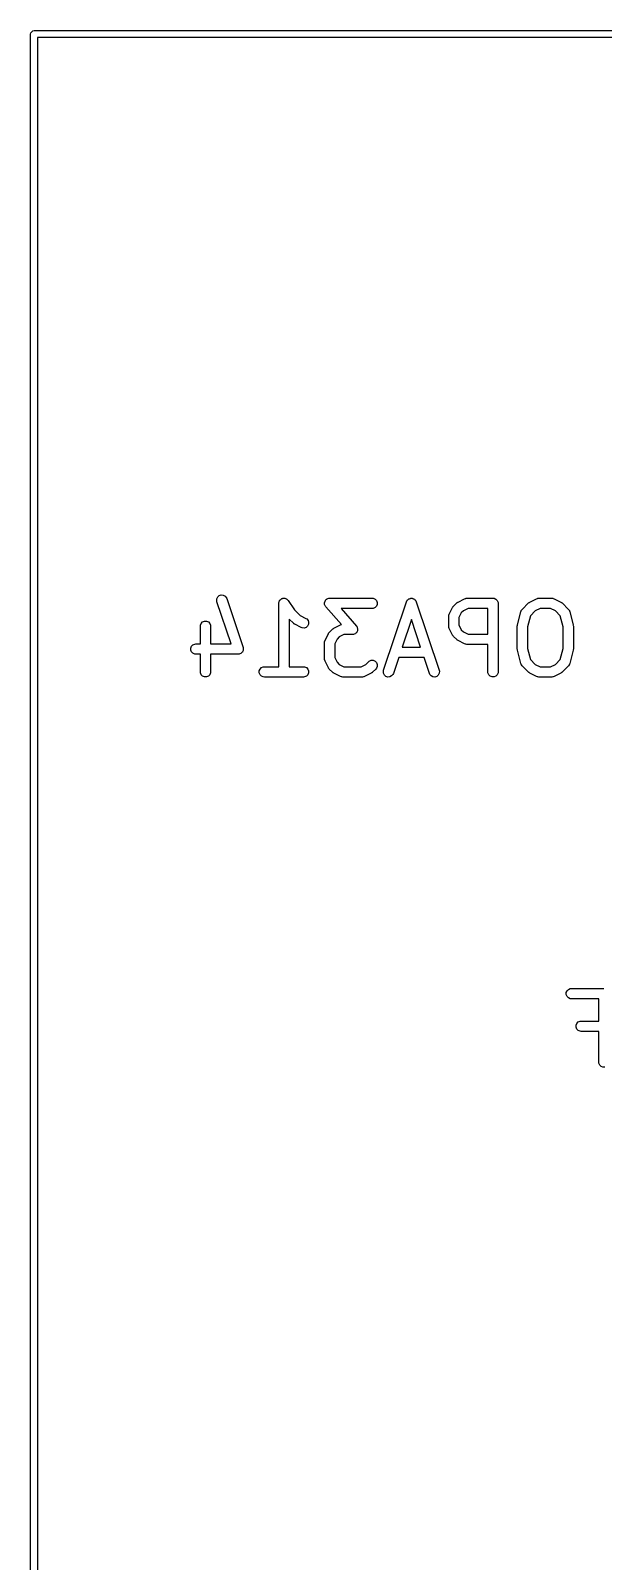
# Model space of a CAD drawing. Header units: inches. Extents: x -1.72 to 1.71, y -2.13 to 2.13.
# Drawn here: x -1.49 to -1.162, y 1.115 to 1.994 of the extents above; entities that cross this region are included whole.
import ezdxf

# ---------------------------------------------------------------- set-up
doc = ezdxf.new("R2010")
doc.units = ezdxf.units.IN
doc.header["$MEASUREMENT"] = 0
doc.layers.add('BLACK', color=250, linetype='CONTINUOUS')

msp = doc.modelspace()

# ---------------------------------------------------------------- linework, layer by layer
at = {"layer": 'BLACK', "linetype": 'CONTINUOUS'}
for p, q in [((-1.49016, 1.99213), (-1.49001, 1.99288)), ((-1.49016, 0.73228), (-1.49016, 1.99213)), ((-1.49001, 1.99288), (-1.48894, 1.99394)), ((-1.48894, 1.99394), (-1.48819, 1.99409)), ((-1.48819, 1.99409), (-0.22835, 1.99409)), ((-1.48622, 1.99016), (-1.48622, 0.73425)), ((-0.23031, 1.99016), (-1.48622, 1.99016)), ((-1.38338, 1.66668), (-1.38329, 1.66783)), ((-1.38325, 1.66611), (-1.38338, 1.66668)), ((-1.38329, 1.66783), (-1.38278, 1.66886)), ((-1.37517, 1.64188), (-1.38325, 1.66611)), ((-1.38278, 1.66886), (-1.38191, 1.66961)), ((-1.38191, 1.66961), (-1.38082, 1.66998)), ((-1.38082, 1.66998), (-1.37967, 1.6699)), ((-1.37967, 1.6699), (-1.37864, 1.66938)), ((-1.37864, 1.66938), (-1.37788, 1.66851)), ((-1.37788, 1.66851), (-1.37765, 1.66798)), ((-1.37765, 1.66798), (-1.36827, 1.63986)), ((-1.34778, 1.66518), (-1.34772, 1.66575)), ((-1.34778, 1.66517), (-1.34778, 1.66518)), ((-1.34778, 1.66518), (-1.34778, 1.66518)), ((-1.34778, 1.62876), (-1.34778, 1.66517)), ((-1.34778, 1.66517), (-1.34778, 1.66517)), ((-1.34772, 1.66575), (-1.34761, 1.66602)), ((-1.34761, 1.66602), (-1.34755, 1.66631)), ((-1.34755, 1.66631), (-1.34739, 1.66655)), ((-1.34739, 1.66655), (-1.34728, 1.66681)), ((-1.34728, 1.66681), (-1.34707, 1.66702)), ((-1.34707, 1.66702), (-1.34691, 1.66726)), ((-1.34691, 1.66726), (-1.34667, 1.66742)), ((-1.34667, 1.66742), (-1.34647, 1.66763)), ((-1.34647, 1.66763), (-1.3462, 1.66774)), ((-1.3462, 1.66774), (-1.34595, 1.6679)), ((-1.34595, 1.6679), (-1.34567, 1.66796)), ((-1.34567, 1.66796), (-1.3454, 1.66807)), ((-1.3454, 1.66807), (-1.34511, 1.66807)), ((-1.34511, 1.66807), (-1.34482, 1.66813)), ((-1.34482, 1.66813), (-1.34454, 1.66807)), ((-1.34454, 1.66807), (-1.34425, 1.66807)), ((-1.34425, 1.66807), (-1.34398, 1.66796)), ((-1.34398, 1.66796), (-1.34369, 1.6679)), ((-1.34369, 1.6679), (-1.34345, 1.66774)), ((-1.34345, 1.66774), (-1.34319, 1.66763)), ((-1.34319, 1.66763), (-1.34298, 1.66742)), ((-1.34298, 1.66742), (-1.34274, 1.66726)), ((-1.34274, 1.66726), (-1.34237, 1.66682)), ((-1.34237, 1.66682), (-1.34237, 1.66681)), ((-1.34237, 1.66681), (-1.34237, 1.66681)), ((-1.34237, 1.66681), (-1.34237, 1.66681)), ((-1.34237, 1.66681), (-1.33878, 1.66143)), ((-1.32151, 1.66479), (-1.32148, 1.66527)), ((-1.32148, 1.6647), (-1.32151, 1.66479)), ((-1.32148, 1.66575), (-1.32144, 1.66584)), ((-1.32148, 1.66527), (-1.32148, 1.66575)), ((-1.32148, 1.6646), (-1.32148, 1.6647)), ((-1.32129, 1.66415), (-1.32148, 1.6646)), ((-1.32144, 1.66584), (-1.32143, 1.66594)), ((-1.32143, 1.66594), (-1.32122, 1.66637)), ((-1.32114, 1.6637), (-1.32129, 1.66415)), ((-1.32122, 1.66637), (-1.32103, 1.66681)), ((-1.32106, 1.66358), (-1.32114, 1.6637)), ((-1.32103, 1.66353), (-1.32106, 1.66358)), ((-1.32103, 1.66681), (-1.32096, 1.66688)), ((-1.32098, 1.66348), (-1.32103, 1.66353)), ((-1.3208, 1.66323), (-1.32098, 1.66348)), ((-1.32096, 1.66688), (-1.32092, 1.66697)), ((-1.32092, 1.66697), (-1.32056, 1.66729)), ((-1.31187, 1.65302), (-1.3208, 1.66323)), ((-1.32056, 1.66729), (-1.32022, 1.66763)), ((-1.32022, 1.66763), (-1.32013, 1.66767)), ((-1.32013, 1.66767), (-1.32005, 1.66773)), ((-1.32005, 1.66773), (-1.3196, 1.66788)), ((-1.3196, 1.66788), (-1.31916, 1.66807)), ((-1.31916, 1.66807), (-1.31901, 1.66808)), ((-1.31901, 1.66808), (-1.31896, 1.6681)), ((-1.31896, 1.6681), (-1.31888, 1.6681)), ((-1.31888, 1.6681), (-1.31858, 1.66813)), ((-1.31858, 1.66813), (-1.29421, 1.66813)), ((-1.29421, 1.66222), (-1.31207, 1.66222)), ((-1.31207, 1.66222), (-1.30323, 1.65212)), ((-1.29421, 1.66813), (-1.29363, 1.66807)), ((-1.29363, 1.66228), (-1.29421, 1.66222)), ((-1.29363, 1.66807), (-1.29257, 1.66763)), ((-1.29257, 1.66272), (-1.29363, 1.66228)), ((-1.29257, 1.66763), (-1.29175, 1.66681)), ((-1.29175, 1.66353), (-1.29257, 1.66272)), ((-1.29175, 1.66681), (-1.29131, 1.66575)), ((-1.29131, 1.6646), (-1.29175, 1.66353)), ((-1.29131, 1.66575), (-1.29131, 1.6646)), ((-1.28763, 1.62674), (-1.27451, 1.66611)), ((-1.27451, 1.66611), (-1.27428, 1.66663)), ((-1.27428, 1.66663), (-1.27414, 1.66679)), ((-1.27414, 1.66679), (-1.27404, 1.66698)), ((-1.27404, 1.66698), (-1.27376, 1.66723)), ((-1.27376, 1.66723), (-1.27352, 1.66751)), ((-1.27352, 1.66751), (-1.27333, 1.6676)), ((-1.27333, 1.6676), (-1.27317, 1.66774)), ((-1.27317, 1.66774), (-1.27282, 1.66785)), ((-1.27282, 1.66785), (-1.27249, 1.66802)), ((-1.27249, 1.66802), (-1.27228, 1.66804)), ((-1.27228, 1.66804), (-1.27208, 1.6681)), ((-1.27208, 1.6681), (-1.27171, 1.66808)), ((-1.27171, 1.66808), (-1.27134, 1.6681)), ((-1.27134, 1.6681), (-1.27114, 1.66804)), ((-1.27114, 1.66804), (-1.27093, 1.66802)), ((-1.27093, 1.66802), (-1.2706, 1.66785)), ((-1.2706, 1.66785), (-1.27025, 1.66774)), ((-1.27025, 1.66774), (-1.27009, 1.6676)), ((-1.27009, 1.6676), (-1.2699, 1.66751)), ((-1.2699, 1.66751), (-1.26966, 1.66723)), ((-1.26966, 1.66723), (-1.26938, 1.66698)), ((-1.26938, 1.66698), (-1.26928, 1.66679)), ((-1.26928, 1.66679), (-1.26914, 1.66663)), ((-1.26914, 1.66663), (-1.26891, 1.66611)), ((-1.26891, 1.66611), (-1.25579, 1.62674)), ((-1.24998, 1.65899), (-1.2481, 1.66274)), ((-1.2481, 1.66274), (-1.24795, 1.66299)), ((-1.24795, 1.66299), (-1.24792, 1.66306)), ((-1.24792, 1.66306), (-1.24785, 1.66314)), ((-1.24785, 1.66314), (-1.2478, 1.66323)), ((-1.2478, 1.66323), (-1.24774, 1.66328)), ((-1.24774, 1.66328), (-1.24755, 1.66351)), ((-1.24755, 1.66351), (-1.24568, 1.66539)), ((-1.24568, 1.66539), (-1.24545, 1.66557)), ((-1.24545, 1.66557), (-1.2454, 1.66563)), ((-1.2454, 1.66563), (-1.24531, 1.66569)), ((-1.24531, 1.66569), (-1.24523, 1.66575)), ((-1.24523, 1.66575), (-1.24516, 1.66578)), ((-1.24516, 1.66578), (-1.24491, 1.66594)), ((-1.24491, 1.66594), (-1.24116, 1.66781)), ((-1.23914, 1.66222), (-1.24184, 1.66087)), ((-1.24116, 1.66781), (-1.24062, 1.66802)), ((-1.24062, 1.66802), (-1.24051, 1.66803)), ((-1.24051, 1.66803), (-1.24042, 1.66807)), ((-1.24042, 1.66807), (-1.23984, 1.66813)), ((-1.23984, 1.66813), (-1.22484, 1.66813)), ((-1.22779, 1.66222), (-1.23914, 1.66222)), ((-1.22779, 1.6475), (-1.22779, 1.66222)), ((-1.22484, 1.66813), (-1.22427, 1.66807)), ((-1.22427, 1.66807), (-1.2232, 1.66763)), ((-1.2232, 1.66763), (-1.22239, 1.66681)), ((-1.22239, 1.66681), (-1.22195, 1.66575)), ((-1.22195, 1.66575), (-1.22189, 1.66517)), ((-1.22189, 1.66517), (-1.22189, 1.6258)), ((-1.20855, 1.66119), (-1.20818, 1.66164)), ((-1.20818, 1.66164), (-1.20443, 1.66539)), ((-1.20443, 1.66539), (-1.20421, 1.66557)), ((-1.20421, 1.66557), (-1.20415, 1.66563)), ((-1.20415, 1.66563), (-1.20407, 1.66569)), ((-1.20407, 1.66569), (-1.20398, 1.66575)), ((-1.20398, 1.66575), (-1.20391, 1.66578)), ((-1.20391, 1.66578), (-1.20366, 1.66594)), ((-1.20366, 1.66594), (-1.19991, 1.66781)), ((-1.1979, 1.66222), (-1.20059, 1.66087)), ((-1.19991, 1.66781), (-1.19937, 1.66802)), ((-1.19937, 1.66802), (-1.19927, 1.66803)), ((-1.19927, 1.66803), (-1.19917, 1.66807)), ((-1.19917, 1.66807), (-1.19859, 1.66813)), ((-1.19859, 1.66813), (-1.1911, 1.66813)), ((-1.19179, 1.66222), (-1.1979, 1.66222)), ((-1.18909, 1.66087), (-1.19179, 1.66222)), ((-1.1911, 1.66813), (-1.19052, 1.66807)), ((-1.19052, 1.66807), (-1.19042, 1.66803)), ((-1.19042, 1.66803), (-1.19032, 1.66802)), ((-1.19032, 1.66802), (-1.18977, 1.66781)), ((-1.18977, 1.66781), (-1.18603, 1.66594)), ((-1.18603, 1.66594), (-1.18578, 1.66578)), ((-1.18578, 1.66578), (-1.18571, 1.66575)), ((-1.18571, 1.66575), (-1.18562, 1.66569)), ((-1.18562, 1.66569), (-1.18554, 1.66563)), ((-1.18554, 1.66563), (-1.18548, 1.66557)), ((-1.18548, 1.66557), (-1.18526, 1.66539)), ((-1.18526, 1.66539), (-1.18151, 1.66164)), ((-1.18151, 1.66164), (-1.18114, 1.66119)), ((-1.39272, 1.65263), (-1.39228, 1.65369)), ((-1.39228, 1.65369), (-1.39146, 1.6545)), ((-1.39146, 1.6545), (-1.3904, 1.65495)), ((-1.3904, 1.65495), (-1.38924, 1.65495)), ((-1.38924, 1.65495), (-1.38818, 1.6545)), ((-1.38818, 1.6545), (-1.38737, 1.65369)), ((-1.38737, 1.65369), (-1.38692, 1.65263)), ((-1.33941, 1.65371), (-1.34187, 1.65617)), ((-1.34187, 1.65617), (-1.34187, 1.62876)), ((-1.33919, 1.65352), (-1.33941, 1.65371)), ((-1.33914, 1.65347), (-1.33919, 1.65352)), ((-1.33905, 1.65341), (-1.33914, 1.65347)), ((-1.33897, 1.65334), (-1.33905, 1.65341)), ((-1.3389, 1.65331), (-1.33897, 1.65334)), ((-1.33865, 1.65316), (-1.3389, 1.65331)), ((-1.33878, 1.66143), (-1.33558, 1.65823)), ((-1.3349, 1.65128), (-1.33865, 1.65316)), ((-1.33558, 1.65823), (-1.33226, 1.65656)), ((-1.33226, 1.65656), (-1.33177, 1.65626)), ((-1.33177, 1.65626), (-1.33101, 1.65539)), ((-1.33073, 1.65314), (-1.33124, 1.65211)), ((-1.33101, 1.65539), (-1.33065, 1.65429)), ((-1.33065, 1.65429), (-1.33073, 1.65314)), ((-1.31615, 1.65094), (-1.3124, 1.65282)), ((-1.3124, 1.65282), (-1.31187, 1.65302)), ((-1.27171, 1.65584), (-1.27699, 1.64)), ((-1.26643, 1.64), (-1.27171, 1.65584)), ((-1.25029, 1.65767), (-1.25023, 1.65825)), ((-1.25029, 1.65205), (-1.25029, 1.65767)), ((-1.25023, 1.65825), (-1.25019, 1.65835)), ((-1.25019, 1.65845), (-1.24998, 1.65899)), ((-1.25019, 1.65835), (-1.25019, 1.65845)), ((-1.24304, 1.65967), (-1.24439, 1.65698)), ((-1.24439, 1.65698), (-1.24439, 1.65275)), ((-1.24184, 1.66087), (-1.24304, 1.65967)), ((-1.21085, 1.65267), (-1.21083, 1.65277)), ((-1.21083, 1.65277), (-1.20896, 1.66026)), ((-1.20896, 1.66026), (-1.20876, 1.66081)), ((-1.20876, 1.66081), (-1.20863, 1.66099)), ((-1.20863, 1.66099), (-1.20855, 1.66119)), ((-1.20343, 1.65804), (-1.20502, 1.65169)), ((-1.20059, 1.66087), (-1.20343, 1.65804)), ((-1.18626, 1.65804), (-1.18909, 1.66087)), ((-1.18467, 1.65169), (-1.18626, 1.65804)), ((-1.18114, 1.66119), (-1.18106, 1.66099)), ((-1.18106, 1.66099), (-1.18093, 1.66081)), ((-1.18093, 1.66081), (-1.18073, 1.66026)), ((-1.18073, 1.66026), (-1.17886, 1.65277)), ((-1.17886, 1.65277), (-1.17884, 1.65267)), ((-1.39277, 1.65205), (-1.39272, 1.65263)), ((-1.39277, 1.64188), (-1.39277, 1.65205)), ((-1.38692, 1.65263), (-1.38687, 1.65205)), ((-1.38687, 1.65205), (-1.38687, 1.64188)), ((-1.33436, 1.65108), (-1.3349, 1.65128)), ((-1.33321, 1.65099), (-1.33436, 1.65108)), ((-1.33212, 1.65136), (-1.33321, 1.65099)), ((-1.33124, 1.65211), (-1.33212, 1.65136)), ((-1.32143, 1.64346), (-1.32122, 1.644)), ((-1.32122, 1.644), (-1.31935, 1.64775)), ((-1.31935, 1.64775), (-1.31919, 1.64799)), ((-1.31919, 1.64799), (-1.31916, 1.64807)), ((-1.31916, 1.64807), (-1.31909, 1.64815)), ((-1.31909, 1.64815), (-1.31904, 1.64824)), ((-1.31904, 1.64824), (-1.31898, 1.64829)), ((-1.31898, 1.64829), (-1.31879, 1.64851)), ((-1.31879, 1.64851), (-1.31692, 1.65039)), ((-1.31692, 1.65039), (-1.31669, 1.65057)), ((-1.31669, 1.65057), (-1.31664, 1.65063)), ((-1.31664, 1.65063), (-1.31655, 1.65069)), ((-1.31655, 1.65069), (-1.31647, 1.65075)), ((-1.31647, 1.65075), (-1.3164, 1.65078)), ((-1.3164, 1.65078), (-1.31615, 1.65094)), ((-1.31428, 1.64468), (-1.31563, 1.64198)), ((-1.31308, 1.64587), (-1.31428, 1.64468)), ((-1.31038, 1.64722), (-1.31308, 1.64587)), ((-1.30546, 1.64722), (-1.31038, 1.64722)), ((-1.30515, 1.64725), (-1.30546, 1.64722)), ((-1.30507, 1.64725), (-1.30515, 1.64725)), ((-1.30502, 1.64726), (-1.30507, 1.64725)), ((-1.30488, 1.64728), (-1.30502, 1.64726)), ((-1.30444, 1.64746), (-1.30488, 1.64728)), ((-1.30398, 1.64762), (-1.30444, 1.64746)), ((-1.30391, 1.64768), (-1.30398, 1.64762)), ((-1.30382, 1.64772), (-1.30391, 1.64768)), ((-1.30348, 1.64806), (-1.30382, 1.64772)), ((-1.30312, 1.64837), (-1.30348, 1.64806)), ((-1.30323, 1.65212), (-1.30306, 1.65187)), ((-1.30307, 1.64846), (-1.30312, 1.64837)), ((-1.303, 1.64853), (-1.30307, 1.64846)), ((-1.30306, 1.65187), (-1.303, 1.65181)), ((-1.303, 1.65181), (-1.30298, 1.65176)), ((-1.30282, 1.64898), (-1.303, 1.64853)), ((-1.30298, 1.65176), (-1.3029, 1.65165)), ((-1.3029, 1.65165), (-1.30274, 1.65119)), ((-1.3026, 1.64941), (-1.30282, 1.64898)), ((-1.30274, 1.65119), (-1.30256, 1.65075)), ((-1.30256, 1.6496), (-1.3026, 1.64951)), ((-1.3026, 1.64951), (-1.3026, 1.64941)), ((-1.30256, 1.65075), (-1.30256, 1.65065)), ((-1.30256, 1.65065), (-1.30253, 1.65056)), ((-1.30253, 1.65056), (-1.30256, 1.65008)), ((-1.30256, 1.65008), (-1.30256, 1.6496)), ((-1.25023, 1.65147), (-1.25029, 1.65205)), ((-1.25019, 1.65138), (-1.25023, 1.65147)), ((-1.25019, 1.65127), (-1.25019, 1.65138)), ((-1.24998, 1.65073), (-1.25019, 1.65127)), ((-1.2481, 1.64698), (-1.24998, 1.65073)), ((-1.24795, 1.64673), (-1.2481, 1.64698)), ((-1.24792, 1.64666), (-1.24795, 1.64673)), ((-1.24785, 1.64658), (-1.24792, 1.64666)), ((-1.2478, 1.64649), (-1.24785, 1.64658)), ((-1.24774, 1.64644), (-1.2478, 1.64649)), ((-1.24755, 1.64621), (-1.24774, 1.64644)), ((-1.24568, 1.64434), (-1.24755, 1.64621)), ((-1.24545, 1.64415), (-1.24568, 1.64434)), ((-1.2454, 1.64409), (-1.24545, 1.64415)), ((-1.24531, 1.64404), (-1.2454, 1.64409)), ((-1.24523, 1.64397), (-1.24531, 1.64404)), ((-1.24516, 1.64394), (-1.24523, 1.64397)), ((-1.24439, 1.65275), (-1.24304, 1.65005)), ((-1.24304, 1.65005), (-1.24184, 1.64885)), ((-1.24184, 1.64885), (-1.23914, 1.6475)), ((-1.23914, 1.6475), (-1.22779, 1.6475)), ((-1.21092, 1.65219), (-1.21089, 1.65241)), ((-1.21091, 1.65215), (-1.21092, 1.65219)), ((-1.21092, 1.65205), (-1.21091, 1.65215)), ((-1.21092, 1.63893), (-1.21092, 1.65205)), ((-1.21089, 1.65241), (-1.21086, 1.65263)), ((-1.21086, 1.65263), (-1.21085, 1.65267)), ((-1.20502, 1.65169), (-1.20502, 1.63929)), ((-1.18467, 1.63929), (-1.18467, 1.65169)), ((-1.17884, 1.65267), (-1.17883, 1.65263)), ((-1.17883, 1.65263), (-1.1788, 1.65241)), ((-1.1788, 1.65241), (-1.17877, 1.65219)), ((-1.17877, 1.65219), (-1.17878, 1.65215)), ((-1.17878, 1.65215), (-1.17877, 1.65205)), ((-1.17877, 1.65205), (-1.17877, 1.63893)), ((-1.39834, 1.6395), (-1.3979, 1.64057)), ((-1.39834, 1.63835), (-1.39834, 1.6395)), ((-1.3979, 1.63729), (-1.39834, 1.63835)), ((-1.3979, 1.64057), (-1.39709, 1.64138)), ((-1.39709, 1.63647), (-1.3979, 1.63729)), ((-1.39709, 1.64138), (-1.39602, 1.64182)), ((-1.39602, 1.63603), (-1.39709, 1.63647)), ((-1.39602, 1.64182), (-1.39544, 1.64188)), ((-1.39544, 1.63597), (-1.39602, 1.63603)), ((-1.39544, 1.64188), (-1.39277, 1.64188)), ((-1.39277, 1.63597), (-1.39544, 1.63597)), ((-1.39277, 1.6258), (-1.39277, 1.63597)), ((-1.38687, 1.64188), (-1.37517, 1.64188)), ((-1.37107, 1.63597), (-1.38687, 1.63597)), ((-1.38687, 1.63597), (-1.38687, 1.6258)), ((-1.37078, 1.636), (-1.37107, 1.63597)), ((-1.3707, 1.636), (-1.37078, 1.636)), ((-1.37065, 1.63601), (-1.3707, 1.636)), ((-1.3705, 1.63603), (-1.37065, 1.63601)), ((-1.37006, 1.63621), (-1.3705, 1.63603)), ((-1.36961, 1.63636), (-1.37006, 1.63621)), ((-1.36953, 1.63643), (-1.36961, 1.63636)), ((-1.36943, 1.63647), (-1.36953, 1.63643)), ((-1.3691, 1.63681), (-1.36943, 1.63647)), ((-1.36874, 1.63712), (-1.3691, 1.63681)), ((-1.36869, 1.63721), (-1.36874, 1.63712)), ((-1.36862, 1.63729), (-1.36869, 1.63721)), ((-1.36844, 1.63772), (-1.36862, 1.63729)), ((-1.36822, 1.63815), (-1.36844, 1.63772)), ((-1.36827, 1.63986), (-1.36821, 1.63957)), ((-1.36818, 1.63835), (-1.36822, 1.63825)), ((-1.36822, 1.63825), (-1.36822, 1.63815)), ((-1.36821, 1.63957), (-1.36818, 1.6395)), ((-1.36818, 1.6395), (-1.36818, 1.63944)), ((-1.36818, 1.63944), (-1.36814, 1.6393)), ((-1.36814, 1.6393), (-1.36818, 1.63882)), ((-1.36818, 1.63882), (-1.36818, 1.63835)), ((-1.32153, 1.64268), (-1.32148, 1.64325)), ((-1.32153, 1.6333), (-1.32153, 1.64268)), ((-1.32148, 1.64325), (-1.32143, 1.64335)), ((-1.32143, 1.64335), (-1.32143, 1.64346)), ((-1.31563, 1.64198), (-1.31563, 1.634)), ((-1.27699, 1.64), (-1.26643, 1.64)), ((-1.24491, 1.64378), (-1.24516, 1.64394)), ((-1.24116, 1.64191), (-1.24491, 1.64378)), ((-1.24062, 1.6417), (-1.24116, 1.64191)), ((-1.24051, 1.64169), (-1.24062, 1.6417)), ((-1.24042, 1.64165), (-1.24051, 1.64169)), ((-1.23984, 1.6416), (-1.24042, 1.64165)), ((-1.22779, 1.6416), (-1.23984, 1.6416)), ((-1.22779, 1.6258), (-1.22779, 1.6416)), ((-1.21091, 1.63883), (-1.21092, 1.63893)), ((-1.21092, 1.63878), (-1.21091, 1.63883)), ((-1.21089, 1.63857), (-1.21092, 1.63878)), ((-1.21086, 1.63835), (-1.21089, 1.63857)), ((-1.21085, 1.63831), (-1.21086, 1.63835)), ((-1.21083, 1.63821), (-1.21085, 1.63831)), ((-1.20896, 1.63071), (-1.21083, 1.63821)), ((-1.20502, 1.63929), (-1.20343, 1.63294)), ((-1.18626, 1.63294), (-1.18467, 1.63929)), ((-1.17886, 1.63821), (-1.18073, 1.63071)), ((-1.17884, 1.63831), (-1.17886, 1.63821)), ((-1.17883, 1.63835), (-1.17884, 1.63831)), ((-1.1788, 1.63857), (-1.17883, 1.63835)), ((-1.17877, 1.63878), (-1.1788, 1.63857)), ((-1.17877, 1.63893), (-1.17878, 1.63883)), ((-1.17878, 1.63883), (-1.17877, 1.63878)), ((-1.35897, 1.62638), (-1.35853, 1.62744)), ((-1.35853, 1.62744), (-1.35772, 1.62826)), ((-1.35772, 1.62826), (-1.35665, 1.6287)), ((-1.35665, 1.6287), (-1.35607, 1.62876)), ((-1.35607, 1.62876), (-1.34778, 1.62876)), ((-1.34187, 1.62876), (-1.33358, 1.62876)), ((-1.33358, 1.62876), (-1.333, 1.6287)), ((-1.333, 1.6287), (-1.33194, 1.62826)), ((-1.33194, 1.62826), (-1.33112, 1.62744)), ((-1.33112, 1.62744), (-1.33068, 1.62638)), ((-1.32148, 1.63273), (-1.32153, 1.6333)), ((-1.32143, 1.63263), (-1.32148, 1.63273)), ((-1.32143, 1.63252), (-1.32143, 1.63263)), ((-1.32122, 1.63198), (-1.32143, 1.63252)), ((-1.31935, 1.62823), (-1.32122, 1.63198)), ((-1.31919, 1.62798), (-1.31935, 1.62823)), ((-1.31916, 1.62791), (-1.31919, 1.62798)), ((-1.31909, 1.62783), (-1.31916, 1.62791)), ((-1.31904, 1.62774), (-1.31909, 1.62783)), ((-1.31898, 1.62769), (-1.31904, 1.62774)), ((-1.31879, 1.62746), (-1.31898, 1.62769)), ((-1.31692, 1.62559), (-1.31879, 1.62746)), ((-1.31563, 1.634), (-1.31428, 1.6313)), ((-1.31428, 1.6313), (-1.31308, 1.6301)), ((-1.31308, 1.6301), (-1.31038, 1.62876)), ((-1.31038, 1.62876), (-1.30053, 1.62876)), ((-1.30053, 1.62876), (-1.29783, 1.6301)), ((-1.29783, 1.6301), (-1.2963, 1.63164)), ((-1.2963, 1.63164), (-1.29585, 1.63201)), ((-1.29585, 1.63201), (-1.29478, 1.63245)), ((-1.29478, 1.63245), (-1.29363, 1.63245)), ((-1.29212, 1.62746), (-1.29399, 1.62559)), ((-1.29363, 1.63245), (-1.29257, 1.63201)), ((-1.29257, 1.63201), (-1.29175, 1.63119)), ((-1.29175, 1.62791), (-1.29212, 1.62746)), ((-1.29175, 1.63119), (-1.29131, 1.63013)), ((-1.29131, 1.62898), (-1.29175, 1.62791)), ((-1.29131, 1.63013), (-1.29131, 1.62898)), ((-1.28776, 1.62617), (-1.28763, 1.62674)), ((-1.27896, 1.6341), (-1.28203, 1.62487)), ((-1.26446, 1.6341), (-1.27896, 1.6341)), ((-1.26139, 1.62487), (-1.26446, 1.6341)), ((-1.25579, 1.62674), (-1.25566, 1.62617)), ((-1.20876, 1.63017), (-1.20896, 1.63071)), ((-1.20863, 1.62999), (-1.20876, 1.63017)), ((-1.20855, 1.62979), (-1.20863, 1.62999)), ((-1.20818, 1.62934), (-1.20855, 1.62979)), ((-1.20443, 1.62559), (-1.20818, 1.62934)), ((-1.20343, 1.63294), (-1.20059, 1.6301)), ((-1.20059, 1.6301), (-1.1979, 1.62876)), ((-1.1979, 1.62876), (-1.19179, 1.62876)), ((-1.19179, 1.62876), (-1.18909, 1.6301)), ((-1.18909, 1.6301), (-1.18626, 1.63294)), ((-1.18151, 1.62934), (-1.18526, 1.62559)), ((-1.18114, 1.62979), (-1.18151, 1.62934)), ((-1.18106, 1.62999), (-1.18114, 1.62979)), ((-1.18093, 1.63017), (-1.18106, 1.62999)), ((-1.18073, 1.63071), (-1.18093, 1.63017)), ((-1.39272, 1.62523), (-1.39277, 1.6258)), ((-1.39228, 1.62416), (-1.39272, 1.62523)), ((-1.39146, 1.62335), (-1.39228, 1.62416)), ((-1.3904, 1.62291), (-1.39146, 1.62335)), ((-1.38924, 1.62291), (-1.3904, 1.62291)), ((-1.38818, 1.62335), (-1.38924, 1.62291)), ((-1.38737, 1.62416), (-1.38818, 1.62335)), ((-1.38692, 1.62523), (-1.38737, 1.62416)), ((-1.38687, 1.6258), (-1.38692, 1.62523)), ((-1.35897, 1.62523), (-1.35897, 1.62638)), ((-1.35853, 1.62416), (-1.35897, 1.62523)), ((-1.35772, 1.62335), (-1.35853, 1.62416)), ((-1.35665, 1.62291), (-1.35772, 1.62335)), ((-1.35607, 1.62285), (-1.35665, 1.62291)), ((-1.33358, 1.62285), (-1.35607, 1.62285)), ((-1.333, 1.62291), (-1.33358, 1.62285)), ((-1.33194, 1.62335), (-1.333, 1.62291)), ((-1.33112, 1.62416), (-1.33194, 1.62335)), ((-1.33068, 1.62523), (-1.33112, 1.62416)), ((-1.33068, 1.62638), (-1.33068, 1.62523)), ((-1.31669, 1.6254), (-1.31692, 1.62559)), ((-1.31664, 1.62534), (-1.31669, 1.6254)), ((-1.31655, 1.62529), (-1.31664, 1.62534)), ((-1.31647, 1.62522), (-1.31655, 1.62529)), ((-1.3164, 1.62519), (-1.31647, 1.62522)), ((-1.31615, 1.62504), (-1.3164, 1.62519)), ((-1.3124, 1.62316), (-1.31615, 1.62504)), ((-1.31186, 1.62295), (-1.3124, 1.62316)), ((-1.31175, 1.62295), (-1.31186, 1.62295)), ((-1.31166, 1.62291), (-1.31175, 1.62295)), ((-1.31108, 1.62285), (-1.31166, 1.62291)), ((-1.29983, 1.62285), (-1.31108, 1.62285)), ((-1.29926, 1.62291), (-1.29983, 1.62285)), ((-1.29916, 1.62295), (-1.29926, 1.62291)), ((-1.29905, 1.62295), (-1.29916, 1.62295)), ((-1.29851, 1.62316), (-1.29905, 1.62295)), ((-1.29476, 1.62504), (-1.29851, 1.62316)), ((-1.29451, 1.62519), (-1.29476, 1.62504)), ((-1.29444, 1.62522), (-1.29451, 1.62519)), ((-1.29436, 1.62529), (-1.29444, 1.62522)), ((-1.29427, 1.62534), (-1.29436, 1.62529)), ((-1.29422, 1.6254), (-1.29427, 1.62534)), ((-1.29399, 1.62559), (-1.29422, 1.6254)), ((-1.28768, 1.62502), (-1.28776, 1.62617)), ((-1.28717, 1.62399), (-1.28768, 1.62502)), ((-1.2863, 1.62324), (-1.28717, 1.62399)), ((-1.2852, 1.62287), (-1.2863, 1.62324)), ((-1.28405, 1.62295), (-1.2852, 1.62287)), ((-1.28302, 1.62347), (-1.28405, 1.62295)), ((-1.28227, 1.62434), (-1.28302, 1.62347)), ((-1.28203, 1.62487), (-1.28227, 1.62434)), ((-1.26115, 1.62434), (-1.26139, 1.62487)), ((-1.2604, 1.62347), (-1.26115, 1.62434)), ((-1.25937, 1.62295), (-1.2604, 1.62347)), ((-1.25822, 1.62287), (-1.25937, 1.62295)), ((-1.25712, 1.62324), (-1.25822, 1.62287)), ((-1.25625, 1.62399), (-1.25712, 1.62324)), ((-1.25574, 1.62502), (-1.25625, 1.62399)), ((-1.25566, 1.62617), (-1.25574, 1.62502)), ((-1.22774, 1.62523), (-1.22779, 1.6258)), ((-1.2273, 1.62416), (-1.22774, 1.62523)), ((-1.22648, 1.62335), (-1.2273, 1.62416)), ((-1.22542, 1.62291), (-1.22648, 1.62335)), ((-1.22427, 1.62291), (-1.22542, 1.62291)), ((-1.2232, 1.62335), (-1.22427, 1.62291)), ((-1.22239, 1.62416), (-1.2232, 1.62335)), ((-1.22195, 1.62523), (-1.22239, 1.62416)), ((-1.22189, 1.6258), (-1.22195, 1.62523)), ((-1.20421, 1.6254), (-1.20443, 1.62559)), ((-1.20415, 1.62534), (-1.20421, 1.6254)), ((-1.20407, 1.62529), (-1.20415, 1.62534)), ((-1.20398, 1.62522), (-1.20407, 1.62529)), ((-1.20391, 1.62519), (-1.20398, 1.62522)), ((-1.20366, 1.62504), (-1.20391, 1.62519)), ((-1.19991, 1.62316), (-1.20366, 1.62504)), ((-1.19937, 1.62295), (-1.19991, 1.62316)), ((-1.19927, 1.62295), (-1.19937, 1.62295)), ((-1.19917, 1.62291), (-1.19927, 1.62295)), ((-1.19859, 1.62285), (-1.19917, 1.62291)), ((-1.1911, 1.62285), (-1.19859, 1.62285)), ((-1.19052, 1.62291), (-1.1911, 1.62285)), ((-1.19042, 1.62295), (-1.19052, 1.62291)), ((-1.19032, 1.62295), (-1.19042, 1.62295)), ((-1.18977, 1.62316), (-1.19032, 1.62295)), ((-1.18603, 1.62504), (-1.18977, 1.62316)), ((-1.18578, 1.62519), (-1.18603, 1.62504)), ((-1.18571, 1.62522), (-1.18578, 1.62519)), ((-1.18562, 1.62529), (-1.18571, 1.62522)), ((-1.18554, 1.62534), (-1.18562, 1.62529)), ((-1.18548, 1.6254), (-1.18554, 1.62534)), ((-1.18526, 1.62559), (-1.18548, 1.6254)), ((-1.18284, 1.44161), (-1.1824, 1.44267)), ((-1.1824, 1.44267), (-1.18159, 1.44349)), ((-1.18159, 1.44349), (-1.18052, 1.44393)), ((-1.18052, 1.44393), (-1.17995, 1.44398)), ((-1.17995, 1.44398), (-1.1612, 1.44398)), ((-1.18284, 1.44045), (-1.18284, 1.44161)), ((-1.1824, 1.43939), (-1.18284, 1.44045)), ((-1.18159, 1.43858), (-1.1824, 1.43939)), ((-1.18052, 1.43813), (-1.18159, 1.43858)), ((-1.17995, 1.43808), (-1.18052, 1.43813)), ((-1.16415, 1.43808), (-1.17995, 1.43808)), ((-1.16415, 1.42524), (-1.16415, 1.43808)), ((-1.17678, 1.42392), (-1.17596, 1.42474)), ((-1.17596, 1.42474), (-1.1749, 1.42518)), ((-1.1749, 1.42518), (-1.17432, 1.42524)), ((-1.17432, 1.42524), (-1.16415, 1.42524)), ((-1.17722, 1.42286), (-1.17678, 1.42392)), ((-1.17722, 1.42171), (-1.17722, 1.42286)), ((-1.17678, 1.42064), (-1.17722, 1.42171)), ((-1.17596, 1.41983), (-1.17678, 1.42064)), ((-1.1749, 1.41939), (-1.17596, 1.41983)), ((-1.17432, 1.41933), (-1.1749, 1.41939)), ((-1.16415, 1.41933), (-1.17432, 1.41933)), ((-1.16415, 1.40166), (-1.16415, 1.41933)), ((-1.1641, 1.40108), (-1.16415, 1.40166)), ((-1.16365, 1.40002), (-1.1641, 1.40108)), ((-1.16284, 1.39921), (-1.16365, 1.40002)), ((-1.16178, 1.39876), (-1.16284, 1.39921)), ((-1.16062, 1.39876), (-1.16178, 1.39876))]:
    msp.add_line(p, q, dxfattribs=at)

doc.saveas('drawing.dxf')
